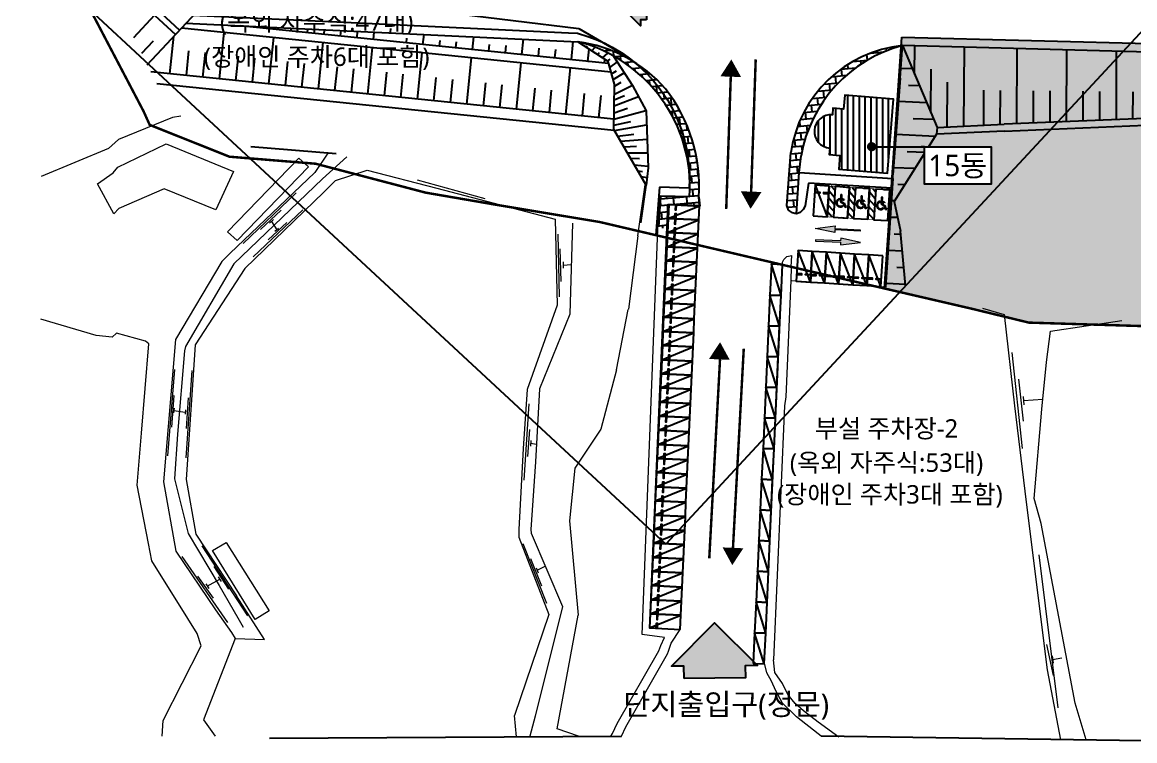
# Model space of a CAD drawing. Header units: millimetres. Extents: x 0 to 841000, y 0 to 594000.
# Drawn here: x 289531 to 470579, y 104951 to 221858 of the extents above; entities that cross this region are included whole.
import ezdxf
from ezdxf.enums import TextEntityAlignment as Align

# ---------------------------------------------------------------- set-up
doc = ezdxf.new("R2010")
doc.units = ezdxf.units.MM
doc.header["$LTSCALE"] = 1000
doc.linetypes.add('XR-SITE PLAN$0$PHANTOM-GAUN', pattern=[30, 20, -2, 2, -2, 2, -2])
doc.linetypes.add('XREF-ROOF PLAN$0$H1', pattern=[1, 0.5, -0.5])
doc.layers.get('Defpoints').update_dxf_attribs({"color": 137})
for name, color, linetype in [('3', 3, 'Continuous'), ('SYM', 6, 'Continuous'), ('SYM-LEAD', 6, 'Continuous'), ('TEXT', 3, 'Continuous'), ('XR-PLAN$0$주차장', 252, 'Continuous'), ('XR-SITE PLAN$0$COL', 8, 'Continuous'), ('XR-SITE PLAN$0$ETC-8', 8, 'Continuous'), ('XR-SITE PLAN$0$HAT', 8, 'Continuous'), ('XR-SITE PLAN$0$SOL-252', 8, 'Continuous'), ('XR-SITE PLAN$0$건물', 3, 'Continuous'), ('XR-SITE PLAN$0$대지경계선', 2, 'XR-SITE PLAN$0$PHANTOM-GAUN'), ('XR-SITE PLAN$0$입면선', 8, 'Continuous'), ('XR-SITE PLAN$0$획지경계선', 8, 'Continuous'), ('일반형 주차', 5, 'Continuous')]:
    doc.layers.add(name, color=color, linetype=linetype)
doc.layers.add('XR-PL-B3F$0$ETC-차량동선', color=251, linetype='Continuous', lineweight=13)
doc.layers.add('XR-SITE PLAN$0$실측선', color=8, linetype='Continuous', lineweight=9)
doc.styles.add('$0$스타일1', font='malgun.ttf')
doc.styles.add('스타일1', font='malgun.ttf')
doc.dimstyles.new('DIM-QD 1', dxfattribs={"dimtxt": 3, "dimasz": 1.5, "dimexe": 1, "dimexo": 0, "dimgap": 1, "dimtad": 1, "dimdec": 3, "dimdsep": 46, "dimlunit": 6, "dimtxsty": '$0$스타일1', "dimblk1": 'ARCHTICK', "dimblk2": 'ARCHTICK', "dimsah": 1, "dimcen": 0, "dimclrd": 256, "dimclre": 256, "dimclrt": 3, "dimazin": 2, "dimtfac": 1, "dimtdec": 3, "dimtix": 1, "dimtmove": 2, "dimatfit": 3, "dimldrblk": 'ARCHTICK', "dimfxl": 1, "dimtolj": 1, "dimtzin": 0, "dimarcsym": 0})
pattern_1 = [(5.2428187279122, (604431.6518044361, -595060.2596009418), (-98.63179342101819, 1074.880591981779), []), (95.242818727912, (604431.6518044361, -595060.2596009418), (-1173.512385402798, 976.2487985607614), [1079.396367277815, -1079.396367277815])]

# ---------------------------------------------------------------- blocks, each defined once
blk = doc.blocks.new('_ARCHTICK')
at = {"color": 0, "linetype": 'ByBlock', "const_width": 0.15}
blk.add_lwpolyline([(-0.5, -0.5), (0.5, 0.5)], dxfattribs=at)
blk = doc.blocks.new('0010')
at = {"layer": 'SYM'}
blk.add_hatch(color=1, dxfattribs=at).paths.add_polyline_path([(-135807.0999640043, 344537.9454714273), (-136507.0999640044, 343837.9454714273), (-136307.0999640044, 343837.9454714273), (-136307.0999640044, 343637.9454714272), (-135307.0999640043, 343637.9454714272), (-135307.0999640043, 343837.9454714273), (-135107.0999640043, 343837.9454714273)])
at = {"layer": 'SYM', "color": 1}
blk.add_lwpolyline([(-136307.0999640044, 343637.9454714272), (-136307.0999640044, 343837.9454714273), (-136507.0999640044, 343837.9454714273), (-135807.0999640043, 344537.9454714273), (-135107.0999640043, 343837.9454714273), (-135307.0999640043, 343837.9454714273), (-135307.0999640043, 343637.9454714272)], close=True, dxfattribs=at)
blk = doc.blocks.new('XR-SITE PLAN$0$A$C2DB47DB5')
at = {"layer": 'XR-SITE PLAN$0$COL'}
h = blk.add_hatch(color=253, dxfattribs=at)
edge = h.paths.add_edge_path()
edge.add_line((3215.649117495843, 3295.018051699642), (2490.43671854709, 3967.602497099908))
edge.add_ellipse((2495.633608263686, 4064.663469365576), major_axis=(27.44834994076269, 93.2439171502871), ratio=0.9999999999999509, start_angle=-93.55548986321008, end_angle=193.3380907789263, ccw=False)
edge.add_line((2586.99583557679, 4031.48541305794), (2887.994776537159, 3752.329670456842))
edge.add_line((2887.994776536716, 3752.329670457661), (3197.787212303545, 3921.213473204495))
edge.add_line((3197.787212303136, 3921.213473204273), (3192.402433165723, 3931.091056595048))
edge.add_line((3192.402433166132, 3931.09105659527), (3291.178267074362, 3984.938847967537))
edge.add_line((3291.178267074362, 3984.938847967537), (3355.795616721677, 3866.407847277348))
edge.add_line((3355.795616721677, 3866.407847277348), (3257.019782813038, 3812.560055904858))
edge.add_line((3257.019782813038, 3812.560055904858), (3251.635003675625, 3822.437639295634))
edge.add_line((3251.635003676034, 3822.437639295856), (2975.005888533518, 3671.632869643527))
edge.add_line((2975.005888533109, 3671.632869643305), (3241.10496981101, 3424.844338087477))
edge.add_line((3241.10496981101, 3424.844338087477), (3762.317223948979, 3621.342878464398))
edge.add_line((3762.31722394898, 3621.342878464398), (4273.205930363233, 3431.515926689559))
edge.add_line((4273.205930363233, 3431.515926689559), (4324.16433706554, 3568.66228150186))
edge.add_line((4324.16433706554, 3568.662281501859), (4429.620078507038, 3529.478910067928))
edge.add_line((4429.620078507038, 3529.478910067928), (4339.478300370391, 3286.876813813908))
edge.add_line((4339.478300370834, 3286.87681381309), (3762.603843122503, 3501.221578927844))
edge.add_line((3762.603843122503, 3501.221578927844), (3215.649117495843, 3295.018051699641))
h = blk.add_hatch(color=253, dxfattribs=at)
edge = h.paths.add_edge_path()
edge.add_ellipse((3327.961115477452, 3156.162638573902), major_axis=(160.7078383043531, 545.9354894772391), ratio=0.9999999999999885, start_angle=71.97532660028524, end_angle=297.5157283806442)
edge.add_line((3886.388340517823, 3265.851299324183), (3992.535864453961, 3243.951502328683))
edge.add_ellipse((3327.961115477452, 3156.162638573902), major_axis=(189.2998694926474, 643.0645698421216), ratio=0.999999999999981, start_angle=75.5630519656919, end_angle=293.9280030152362, ccw=False)
edge.add_line((2752.398051332887, 3499.810191698868), (2858.545575269025, 3477.910394703368))
at = {"layer": 'XR-SITE PLAN$0$HAT', "ltscale": 3}
h = blk.add_hatch(dxfattribs=at)
h.set_pattern_fill('_USER', color=256, scale=800, angle=92.15620461600906, style=0, pattern_type=0)
h.set_pattern_definition([(182.1562046213035, (-512770.2089646391, -7410811.696704388), (-30.09919023946054, 799.4335736926042), [])])
h.paths.add_polyline_path([(750.6634889184497, 4203.879639796913), (70.66153953038156, 3470.669336520601), (3736.713055923348, 70.6595895679202), (4416.715005310718, 803.8698928446975)])
at = {"color": 0}
blk.add_line((2941.689596657641, 807.9889748361638), (3736.713055630447, 70.65958973348461), dxfattribs=at)
at = {"layer": 'XR-SITE PLAN$0$COL', "color": 253}
for p, q in [((2490.43671854709, 3967.602497099908), (3215.649117495843, 3295.018051699642)), ((2586.99583557679, 4031.48541305794), (2887.994776536716, 3752.329670457661)), ((2887.994776536716, 3752.329670457661), (3197.787212303136, 3921.213473204273)), ((2975.005888533109, 3671.632869643305), (3251.635003676034, 3822.437639295856)), ((2975.005888533109, 3671.632869643305), (3241.10496981101, 3424.844338087477)), ((3192.402433166132, 3931.09105659527), (3291.178267074362, 3984.938847967537)), ((3192.402433166132, 3931.09105659527), (3197.787212303136, 3921.213473204273)), ((3241.10496981101, 3424.844338087477), (3762.31722394898, 3621.342878464398)), ((3251.635003676034, 3822.437639295856), (3257.019782813038, 3812.560055904858)), ((3257.019782813038, 3812.560055904858), (3355.795616721677, 3866.407847277348)), ((3291.178267074362, 3984.938847967537), (3355.795616721677, 3866.407847277348)), ((3762.31722394898, 3621.342878464398), (4273.205930363233, 3431.515926689559)), ((2752.398051332887, 3499.810191698868), (2858.545575269026, 3477.910394703368)), ((3215.649117495843, 3295.018051699642), (3762.603843122503, 3501.221578927844)), ((3762.603843122503, 3501.221578927844), (4339.478300370834, 3286.87681381309)), ((3886.388340517823, 3265.851299324183), (3992.535864453552, 3243.951502328461)), ((4273.205930363233, 3431.515926689559), (4324.16433706554, 3568.662281501859)), ((4429.620078507038, 3529.478910067928), (4324.16433706554, 3568.662281501859)), ((4339.478300370834, 3286.87681381309), (4429.620078507038, 3529.478910067928))]:
    blk.add_line(p, q, dxfattribs=at)
at = {"layer": 'XR-SITE PLAN$0$COL', "color": 253, "const_width": 100}
blk.add_lwpolyline([(5980.719488994684, 2490.253590182983), (3736.713055782719, 70.65958959201816), (70.66153985168785, 3470.669337091385), (2314.667973063653, 5890.263337681885)], close=True, dxfattribs=at)
at = {"layer": 'XR-SITE PLAN$0$COL', "color": 253}
for centre, major_axis, ratio, start_param, end_param in [((2495.633608263686, 4064.663469365576), (-93.2439171502869, 27.44834994076264), 0.999999999999966, 3.079537648955432, 8.086775233996603), ((3327.961115477452, 3156.162638573902), (-643.0645698421172, 189.2998694926462), 0.9999999999999849, 6.031213030041568, 9.84240039681242), ((3327.961115477452, 3156.162638573902), (-545.9354894772279, 160.7078383043497), 0.9999999999999998, 5.968595409757918, 9.905018017096108)]:
    blk.add_ellipse(centre, major_axis=major_axis, ratio=ratio, start_param=start_param, end_param=end_param, dxfattribs=at)
at = {"layer": 'XR-SITE PLAN$0$HAT', "ltscale": 3}
for p, q in [((1634.666023764061, 5157.05303456217), (2314.667973294389, 5890.263337706429)), ((2314.667973294389, 5890.263337706429), (5980.719489029609, 2490.253590044285)), ((750.6634889184497, 4203.879639796913), (4416.715005310718, 803.8698928446975)), ((5300.717539498582, 1757.043286900494), (5980.719489029609, 2490.253590044285))]:
    blk.add_line(p, q, dxfattribs=at)
blk.add_lwpolyline([(750.6634889184497, 4203.879639796913), (4416.715005310718, 803.8698928446975), (5980.719488882925, 2490.253590286709), (2314.667972637806, 5890.263337447308)], close=True, dxfattribs=at)
blk = doc.blocks.new('주차구획(개정전)')
at = {"layer": 'XR-PLAN$0$주차장'}
blk.add_line((391616.2604035098, 123301.1369214904), (396715.3483586522, 125372.1999397788), dxfattribs=at)
at = {"layer": 'XR-PLAN$0$주차장', "color": 5}
blk.add_lwpolyline([(396611.1241733638, 123074.562605646), (396715.3483586522, 125372.1999397788), (391720.4845887983, 125598.7742556232), (391616.2604035098, 123301.1369214904)], close=True, dxfattribs=at)
at = {"layer": 'XR-PLAN$0$주차장'}
for points in [[(392964.6690449449, 125442.233401265), (392814.8231318492, 125449.0306307404), (392780.8369844726, 124699.8010652623), (392930.6828975682, 124693.0038357869)], [(392869.5078322902, 123344.3906179264), (392719.6619191946, 123351.1878474017), (392753.6480665712, 124100.4174128798), (392903.4939796668, 124093.6201834044)]]:
    blk.add_lwpolyline(points, close=True, dxfattribs=at)
blk = doc.blocks.new('평행주차')
at = {"layer": 'XR-PLAN$0$주차장'}
blk.add_line((410293.9013164622, 117458.7821001416), (408722.3246751591, 122535.2126236995), dxfattribs=at)
at = {"layer": '일반형 주차'}
blk.add_lwpolyline([(408495.7503593147, 117540.3488538454), (410293.9013164621, 117458.7821001414), (410520.4756323065, 122453.6458699954), (408722.3246751591, 122535.2126236994)], close=True, dxfattribs=at)
blk = doc.blocks.new('A$Ca532a4fe')
at = {"layer": 'TEXT', "color": 7}
blk.add_lwpolyline([(337224.5621678757, -348688.9489338503), (348082.442622242, -348688.9489338503), (348082.442622242, -354788.2445416858), (337224.5621678757, -354788.2445416858)], close=True, dxfattribs=at)

msp = doc.modelspace()

# ---------------------------------------------------------------- hatches: boundary and pattern name
h = msp.add_hatch()
h.set_pattern_fill('AR-SAND', color=3, scale=1349.245459097271, angle=5.242818727912217, style=0)
h.set_pattern_definition([(42.74281872791221, (568404.8637029717, -606021.9297566196), (-322.195527499737, 2581.115406996831), [0, -2050.853097827851, 0, -2293.71728046536, 0, -2192.523871033065]), (12.7428187279122, (568404.8637029717, -606021.9297566196), (2029.931631155073, 4010.032854560612), [0, -1106.381276459758, 0, -1848.466278963257, 0, -708.3538660260655]), (332.7428187279121, (566752.2347927989, -606173.5761390047), (4183.465606594089, 391.5452545098599), [0, -674.6227295486323, 0, -2428.641826375075, 0, -3170.726828878574]), (322.7428187279121, (566752.2347927989, -606173.5761390047), (3930.825536604467, 1549.870111330087), [0, -337.3113647743177, 0, -1592.109641734779, 0, -1821.481369781315])])
h.paths.add_polyline_path([(381590.7984951921, 215500.1159347774), (384275.2647620608, 215225.3540308058), (384335.2404104155, 215811.1559375676), (381794.481794458, 217489.5577892562)])
at = {"layer": 'XR-PL-B3F$0$ETC-차량동선'}
for points in [[(425866.8683438908, 187877.6867334425), (421780.3569630582, 188060.5225768812), (421760.767408404, 187622.6820717925), (418574.4239810652, 188313.639437286), (421809.7412950395, 188717.2833345168), (421790.1517403853, 188279.4428294281), (425876.6631212179, 188096.6069859888)], [(418622.3091391048, 186243.1557517458), (422708.8205199374, 186060.3199083065), (422689.2309652831, 185622.4794032179), (425924.5482792574, 186026.1233004494), (422738.2048519188, 186717.0806659419), (422718.6152972646, 186279.2401608532), (418632.103916432, 186462.0760042924)]]:
    msp.add_hatch(color=256, dxfattribs=at).paths.add_polyline_path(points)
at = {"layer": 'XR-SITE PLAN$0$ETC-8'}
h = msp.add_hatch(dxfattribs=at)
h.set_pattern_fill('ANSI31', color=256, scale=300, angle=45)
h.set_pattern_definition([(90, (0, 0), (-952.5000000000003, 5.684341886080801e-14), [])])
h.paths.add_polyline_path([(431292.176479567, 209358.7747113265), (423374.0862189084, 209984.8855854312), (423196.0867907517, 207733.8217614496), (421522.108721778, 207866.1890163671), (421447.8434817849, 207810.8470006197), (421368.5864402485, 206808.5254715823), (420939.5617020354, 201382.8784468763), (420855.4943007343, 200319.7228636912), (422598.9272499327, 200181.8635703728), (422420.927821776, 197930.7997463917), (430339.0180824343, 197304.6888722864)])
h.paths.add_polyline_path([(421368.5864402485, 206808.5254715818, 1), (420939.5617020355, 201382.8784468767)])
at = {"layer": 'XR-SITE PLAN$0$SOL-252'}
h = msp.add_hatch(dxfattribs=at)
h.set_pattern_fill('GRASS', color=256, scale=50, style=0)
h.set_pattern_definition([(90, (-2218919.0439051, -1448416.602125842), (-898.0256120000001, 898.0256120000001), [238.125, -1557.926224]), (45, (-2218919.0439051, -1448416.602125842), (-898.0256121069153, 898.0256121069154), [238.1250000000002, -1031.875000000001]), (135, (-2218919.0439051, -1448416.602125842), (-898.0256121069154, -898.0256121069153), [238.125, -1031.875])])
h.paths.add_polyline_path([(660819.911510359, 208323.3899668869), (660819.9114940874, 208323.3900423655), (645789.9114950411, 190993.3900422464), (620949.9114950411, 213603.3900423655), (613020.0690868611, 205106.8707587133), (591395.3325451128, 209696.4235910783), (560536.1813190691, 216050.7325966964), (432685.780085396, 219453.3123508105), (429831.5931671578, 178542.1707630108), (444072.4558342211, 175240.6083621392), (453341.8460167162, 172986.4099207529), (462342.9665992969, 172710.336960257), (481010.5718782656, 172139.654788197), (515425.4411609881, 171007.7156324992), (531145.6745975725, 171418.0590547929), (549386.8556621782, 171913.5379354368), (561795.6058691256, 172246.83705932), (612267.3694113009, 167749.5606601844), (618964.9368999712, 167082.6013382087), (620362.410465073, 166712.3951358208), (627039.6716688388, 165652.3103185305), (635805.4818580858, 164401.4399337182), (642005.4036911243, 167144.7944979081), (652133.8856247179, 176912.4341174969), (663567.3369854204, 185312.2584013352), (663739.3564222568, 187653.2689335952), (663770.682798218, 191654.7491173132), (663907.219518494, 200472.9089435945), (664739.4300611728, 208102.2307102106), (665006.4944682159, 210676.5164140485), (661753.1031759494, 220541.2743921883), (659612.8818796389, 226170.4894182096), (658328.1741121523, 229540.8066808733), (654909.6062674435, 238538.2094383354)])
h = msp.add_hatch(dxfattribs=at)
h.set_pattern_fill('AR-B816', color=256, scale=134.924545909727, angle=5.242818727912217, style=0)
h.set_pattern_definition(pattern_1)
h.paths.add_polyline_path([(394234.7084138991, 211025.7774426209, 0.1788726129890389), (379964.7758856435, 218698.2447405124, -0.3593963927875831), (398145.252052229, 193497.0159425304), (393444.2401066982, 193607.6056227454), (393109.1179473121, 188498.7807797699), (394480.9560091366, 188175.1665540847), (394742.9859621619, 192230.2569454752), (399808.1410827451, 191948.2472442186), (399659.938906502, 193398.2859632468, 0.1838610188984995)])
h = msp.add_hatch(dxfattribs=at)
h.set_pattern_fill('AR-B816', color=256, scale=134.924545909727, angle=5.242818727912217, style=0)
h.set_pattern_definition(pattern_1)
h.paths.add_polyline_path([(432768.3471095748, 218073.2268759257, 0.3436689016241486), (414611.4014210888, 200666.8581301126), (413980.1695914716, 192032.1907204625), (414255.6823622882, 191284.4325715794), (414857.1889142133, 190846.0997939554), (415516.2621988319, 190713.0424710719), (415958.2681105697, 197416.2610865573), (416278.9751725402, 200124.2855785184, -0.2923471611254356)])

# ---------------------------------------------------------------- linework, layer by layer
at = {"layer": '3', "color": 251, "linetype": 'Continuous'}
for points in [[(404931.9008789483, 215801.9178578656, 0, 3375, 0), (404835.5968790882, 212997.8382824582, 2250, 2250, 0)], [(408056.9390646657, 191491.9497300971, 0, 3375, 0), (408153.2430645258, 194296.0293055045, 2250, 2250, 0)], [(403096.2995880536, 169806.3885060778, 0, 3375, 0), (402980.8880345778, 167003.0303593312, 2250, 2250, 0)], [(405079.277370595, 133534.6196206956, 0, 3375, 0), (405194.6889240708, 136337.9777674421, 2250, 2250, 0)]]:
    msp.add_lwpolyline(points, format="xyseb", dxfattribs=at)
at = {"layer": '3', "color": 252, "linetype": 'XREF-ROOF PLAN$0$H1', "ltscale": 5, "const_width": 400}
for points in [[(408153.2430645258, 194296.0293055045), (408891.8465999971, 215801.9178578656)], [(404835.5968790882, 212997.8382824582), (404096.9933436168, 191491.9497300971)], [(405194.6889240708, 136337.9777674421), (406948.3128710191, 168737.0662509899)], [(403087.6987851167, 167016.7367439761), (401334.0748381684, 134617.6482604283)]]:
    msp.add_lwpolyline(points, dxfattribs=at)
at = {"layer": 'Defpoints'}
msp.add_line((590883.2611699759, 348897.4851361687), (394290.2015431416, 136921.538656523), dxfattribs=at)
msp.add_lwpolyline([(159471.7861164075, 354699.4116280653), (216217.7084446135, 302071.485313228), (216217.7084446135, 302071.485313228), (394290.2015431414, 136921.5386565232)], dxfattribs=at)
at = {"layer": 'XR-PL-B3F$0$ETC-차량동선'}
for points in [[(425876.663121213, 188096.6069859891), (425866.8683438858, 187877.6867334423), (421780.3569630532, 188060.5225768814), (421760.7674083988, 187622.682071793), (418574.4239810603, 188313.6394372862), (421809.7412950346, 188717.283334517), (421790.1517403804, 188279.4428294282)], [(418632.1039164269, 186462.0760042926), (418622.3091390998, 186243.155751746), (422708.8205199323, 186060.3199083068), (422689.2309652782, 185622.479403218), (425924.5482792523, 186026.1233004494), (422738.2048519138, 186717.0806659421), (422718.6152972598, 186279.2401608533)]]:
    msp.add_lwpolyline(points, close=True, dxfattribs=at)
at = {"layer": 'XR-SITE PLAN$0$건물', "color": 5}
msp.add_line((421447.8434817847, 207810.8470006197), (421522.108721778, 207866.1890163671), dxfattribs=at)
at = {"layer": 'XR-SITE PLAN$0$건물', "color": 7}
msp.add_lwpolyline([(420939.5617020354, 201382.8784468763), (420855.4943007343, 200319.7228636912), (422598.9272499327, 200181.8635703728), (422420.927821776, 197930.7997463917), (430339.0180824343, 197304.6888722864), (431292.176479567, 209358.7747113265), (423374.0862189084, 209984.8855854312), (423196.0867907517, 207733.8217614496), (421452.6538415514, 207871.6810547675), (421368.5864402485, 206808.5254715823, 0.9999999999999999)], format="xyb", close=True, dxfattribs=at)
at = {"layer": 'XR-SITE PLAN$0$대지경계선', "const_width": 400}
msp.add_lwpolyline([(481010.5718791317, 172139.6547880701), (462342.9665996861, 172710.3369603685), (453341.84601794, 172986.4099207453), (444072.455834372, 175240.6083617739), (414579.345205648, 182078.2099466853), (383497.9335812164, 189356.97470861), (365722.2475393843, 192318.6502047114), (355174.5498453212, 194135.3844633631), (337276.661343677, 198839.5302053026), (323253.3660622668, 199980.5119910769), (310274.7268632484, 205157.7288632922), (309253.7404506039, 207409.0619669489), (303279.9445924591, 218798.3706179193), (297306.1487346721, 230187.6792693667)], dxfattribs=at)
at = {"layer": 'XR-SITE PLAN$0$실측선'}
for p, q in [((315334.2079989575, 206567.2909565808), (313964.3767191973, 206358.3317021078)), ((313964.3767191973, 206358.3317021078), (305177.5861879272, 202794.751644633)), ((305177.5861879272, 202794.751644633), (303577.3394989297, 201303.7508304242)), ((303577.3394989297, 201303.7508304242), (292611.0486098714, 196769.3590965217)), ((305100.6777624656, 198264.2039752875), (312974.2508779485, 202069.8111898166)), ((312974.2508779485, 202069.8111898166), (323907.8260636926, 197563.2649528182)), ((322952.9922432808, 187744.5066735836), (334521.8114034589, 199756.4712354128)), ((334521.8114034589, 199756.4712354128), (336140.212479474, 198326.1538292945)), ((339285.5315053557, 200576.4071919297), (337139.2139230111, 197426.8102981586)), ((338416.0539302175, 196394.5676872836), (342370.6887928862, 199971.5083281042)), ((304321.4331454654, 197332.3479898761), (305100.6777624656, 198264.2039752875)), ((323907.8260636926, 197563.2649528182), (321025.9968460798, 191361.5492285995)), ((337139.2139230111, 197426.8102981586), (323309.5624628607, 184231.586622447)), ((336140.212479474, 198326.1538292945), (324503.0785694253, 186359.5186521664)), ((340490.038827315, 196110.5947678218), (345687.0843796023, 197779.8420766884)), ((345687.0843796023, 197779.8420766884), (356993.6536199135, 194837.5142811362)), ((301755.0967866145, 195576.5072572588), (304321.4331454654, 197332.3479898761)), ((304435.8046300747, 190666.244409336), (301755.0967866145, 195576.5072572588)), ((323982.71526354, 182538.3645598444), (338416.0539302175, 196394.5676872836)), ((338622.3643905335, 194223.7275504309), (340490.038827315, 196110.5947678218)), ((353776.9629782793, 196193.4165267621), (364830.9236224965, 193205.4897065804)), ((312643.871748088, 194754.6852441847), (305271.2693152819, 191542.1013886838)), ((321025.9968460798, 191361.5492285995), (312643.871748088, 194754.6852441847)), ((325497.372153759, 185877.6319472196), (334126.2284675111, 194108.5245479869)), ((338622.3643905335, 194223.7275504309), (325734.2023919878, 181793.3155140181)), ((356993.6536199135, 194837.5142811362), (376281.3210987337, 189814.6647964206)), ((389727.3233981972, 187130.9485709125), (390927.4667397644, 195379.0792914846)), ((389727.3233410624, 187130.9485877033), (390927.4666853677, 195379.0793271086)), ((393104.6852334067, 192341.7907295797), (393306.608368354, 193648.7268944334)), ((393306.6083193906, 193648.7269261062), (397999.4506675638, 193538.4941148798)), ((394603.1443183608, 192273.8184633592), (399659.502721414, 191992.4764206775)), ((399511.5074504633, 193439.9888241507), (399659.502721414, 191992.4764206775)), ((305271.2693152819, 191542.1013886838), (304435.8046300747, 190666.244409336)), ((327132.9079706594, 183678.9683678893), (335197.7865669616, 191346.101228555)), ((328317.2607410048, 188132.6709076243), (331644.7282559257, 191289.7248592542)), ((329558.0108467974, 186441.3916873208), (332603.4902301562, 189260.1903878262)), ((329783.6016429104, 189147.4386374515), (330403.9766958077, 189767.5737586266)), ((330093.7891693581, 189457.5061980391), (330939.7557455321, 188104.4827229737)), ((330629.5674919207, 187850.7910375737), (331249.9439991452, 188358.1744083737)), ((376281.3210987337, 189814.6647964206), (376574.2818854713, 175831.0022086179)), ((379086.5913192128, 189161.0461741875), (378630.4474781863, 174351.2842879191)), ((324503.0785694253, 186359.5186521664), (322952.9922432808, 187744.5066735836)), ((376692.9867198561, 187376.7988661549), (376918.5789702964, 177172.7461868071)), ((389727.3233981972, 187130.9485709125), (388172.078686867, 175153.3889537642)), ((377031.3736411911, 185009.0071671486), (377200.5671018568, 179653.2896361884)), ((322028.576426942, 182917.3300067515), (314458.3214023542, 170261.961254128)), ((323309.5624628607, 184231.586622447), (322028.576426942, 182917.3300067515)), ((377538.9540231918, 182866.719957119), (377538.9540231918, 181851.9522272914)), ((413249.6191315874, 182795.3287148078), (413494.4189358745, 183282.2462805)), ((413494.4189358745, 183282.2462805), (413983.0213280154, 183768.6657757524)), ((413983.0213280154, 183768.6657757524), (414775.6295769028, 183888.8989426664)), ((323982.71526354, 182538.3645598444), (316075.5766921826, 169082.6790149871)), ((325734.2023919878, 181793.3155140181), (317686.1655985099, 169363.9630789345)), ((377538.9540231918, 182359.3360922055), (378878.8999830261, 182417.8679086829)), ((413184.5463458691, 180235.2676427651), (413249.6191344466, 182795.3287037767)), ((413184.5463426095, 180235.2676437202), (413249.6191315874, 182795.3287148078)), ((412307.7829865572, 160949.1085641527), (413184.5463458691, 180235.2676427651)), ((376574.2818854713, 175831.0022086179), (371686.2634536569, 162110.1115782654)), ((378630.4474781863, 174351.2842879191), (373715.4128062874, 162185.2750319073)), ((445819.9706615452, 175337.266371514), (449325.4605536015, 174324.5823616727)), ((449325.4605536015, 174324.5823616727), (451005.4030538202, 159449.9097910633)), ((301582.0967814961, 170873.3868177666), (292562.7366598361, 173531.6709908221)), ((456852.4106386901, 171603.3725009666), (468451.4696433786, 173332.8981303882)), ((304146.9248796385, 170642.9062964919), (301582.0967814961, 170873.3868177666)), ((304874.8685386647, 171270.7163675514), (304146.9248796385, 170642.9062964919)), ((309594.5273143761, 169970.0924262882), (304874.8685386647, 171270.7163675514)), ((314458.3214023542, 170261.961254128), (312510.2232833077, 147083.8057780557)), ((456231.175612567, 166524.2508370115), (456852.4106386901, 171603.3725009666)), ((308921.8538651505, 155014.1946293649), (310108.0944059846, 169531.6673598269)), ((310108.0944059846, 169531.6673598269), (309594.5273143761, 169970.0924262882)), ((315909.0371509158, 168415.0720175321), (314790.4072226082, 154853.7408133235)), ((316075.5766921826, 169082.6790149871), (315909.0371509158, 168415.0720175321)), ((317686.1655985099, 169363.9630789345), (316208.975493826, 147466.0022916233)), ((450582.656959247, 168112.1520996455), (452268.9487782884, 152487.5492622864)), ((314303.343849875, 165365.1886021418), (313158.5167708249, 151332.8515653454)), ((317110.8953836487, 165201.7052346303), (316156.8730601632, 151005.883842095)), ((386230.7086462622, 165309.825340918), (383674.4877342414, 155671.738587627)), ((455464.32552626, 158913.9518399311), (456231.175612567, 166524.2508370115)), ((451685.2329387461, 163768.3828871113), (452398.6645404417, 156960.9837289222)), ((371686.2634536569, 162110.1115782654), (371042.7249265164, 152498.6183950475)), ((373715.4128062874, 162185.2750319073), (373049.353049094, 150336.0770303936)), ((314194.3115221784, 161114.617093927), (313812.703465378, 155992.1319864534)), ((316511.2241257821, 160760.4019780534), (316184.1300513428, 155746.9064410722)), ((371951.3231871761, 159785.8234605867), (371161.7546736132, 147326.7328090614)), ((410299.8528097755, 117589.9836364521), (412307.7829865572, 160949.1085641527)), ((451005.4030538202, 159449.9097910633), (452884.3638429941, 143745.4006209334)), ((452398.6645404417, 160980.5907944304), (452528.3788482696, 159619.110567502)), ((452463.5216943547, 160299.8506809662), (455626.3360204287, 160521.7606193855)), ((314248.8284131885, 159071.0725294624), (314167.0545309988, 158280.9020962992)), ((314207.9414720945, 158675.9873128805), (316061.4699552171, 158417.138071188)), ((316075.0991779715, 158771.3521988348), (316047.8407324646, 158062.9239435412)), ((454184.0384649485, 144371.394304985), (455464.32552626, 158913.9518399311)), ((308229.7042092569, 146544.124234725), (308921.8538651505, 155014.1946293649)), ((314790.4072226082, 154853.7408133235), (314301.3860835154, 147594.141828975)), ((372064.1178580709, 155614.001779129), (371782.1297265086, 151216.6756086948)), ((383674.4877342414, 155671.738587627), (379479.4366397168, 149311.7113921514)), ((371042.7249265164, 152498.6183950475), (370331.8108547535, 139335.9881310689)), ((372289.7086541859, 153809.969820224), (372233.3113187385, 152907.9548289983)), ((372261.5099864621, 153358.9623246111), (373210.0662537442, 153195.1637156356)), ((373049.353049094, 150336.0770303936), (372294.694517905, 139317.9932416517)), ((379479.4366397168, 149311.7113921514), (378611.8806723673, 140709.582347465)), ((312510.2232833077, 147083.8057780557), (314539.6387431771, 135783.5967872471)), ((314301.3860835154, 147594.141828975), (316524.1818423811, 138691.1179825983)), ((316208.975493826, 147466.0022916233), (317796.1164408792, 138560.0488235953)), ((310063.6555761063, 137020.4476600711), (308229.7042092569, 146544.124234725)), ((452884.3638429941, 143745.4006209334), (456301.7161141504, 116513.9214177344)), ((455325.1264381559, 140293.7748135135), (454184.0384649485, 144371.394304985)), ((378611.8806723673, 140709.582347465), (379978.674382152, 125396.3115621957)), ((460862.5867290199, 111078.9836038354), (455325.1264381559, 140293.7748135135)), ((316524.1818423811, 138691.1179825983), (321557.3604713138, 130224.5897285913)), ((317796.1164408792, 138560.0488235953), (324380.2146979515, 128525.960870594)), ((370331.8108547535, 139335.9881310689), (370339.7189125549, 138066.3108206897)), ((370339.7189125549, 138066.3108206897), (375209.9044837076, 125514.6523880411)), ((372294.694517905, 139317.9932416517), (372353.291446222, 138724.5764900206)), ((372353.291446222, 138724.5764900206), (377462.7454317529, 126768.9261643824)), ((310633.7095861658, 134249.6993651318), (310063.6555761063, 137020.4476600711)), ((318779.3891524281, 136682.6345412044), (326171.7841698547, 125281.6275818401)), ((320492.1422027778, 135895.9418654728), (322710.8926289938, 137229.8348655414)), ((327422.2902896181, 124653.890792392), (320492.1422027778, 135895.9418654728)), ((322710.8926289938, 137229.8348655414), (329708.7295282373, 126079.3828056285)), ((370997.0332675764, 137020.9421683562), (374829.2481360716, 127347.0139376788)), ((316485.2292269488, 124839.9273111674), (310633.7095861658, 134249.6993651318)), ((314539.6387431771, 135783.5967872471), (320962.5317249242, 126250.8467627878)), ((315493.8789630607, 134946.6785700999), (322909.7439049148, 124179.0618195811)), ((372233.2313307693, 134584.8066720546), (374052.208647106, 130153.8649747281)), ((454946.8223624062, 135228.3212656898), (458074.8333321718, 110298.6353271611)), ((320703.7586167101, 133281.0991790637), (323097.4873027541, 129621.5170154891)), ((373151.549933551, 133084.2888469205), (373469.4293939621, 132289.8967083579)), ((373310.4896637556, 132687.092777639), (374651.8412188701, 133346.1823571653)), ((318075.3510469459, 131709.3558869374), (320609.8876449541, 128167.067364659)), ((319389.5548318272, 130466.0359763138), (319905.84953947, 129738.8116450122)), ((319647.7021856494, 130102.4238106629), (321677.6768567376, 131263.6373817974)), ((321431.2637379674, 131638.9793068685), (321924.089975508, 130888.2954567264)), ((321557.3604713138, 130224.5897285913), (324623.58830796, 124944.0527629971)), ((328930.1572507154, 121428.363194973), (324380.2146979515, 128525.960870594)), ((377462.7454317529, 126768.9261643824), (373009.6785845803, 108934.3049946052)), ((320962.5317249242, 126250.8467627878), (323567.3247443289, 122588.5349762009)), ((324623.58830796, 124944.0527629971), (325492.8917619419, 123443.6657164071)), ((329708.7295282373, 126079.3828056285), (327422.2902896181, 124653.890792392)), ((375209.9044837076, 125514.6523880411), (369621.3976860652, 109057.0731526145)), ((376559.7472530316, 106895.541622421), (379978.674382152, 125396.3115621957)), ((318011.8380184844, 122393.3250231559), (316485.2292269488, 124839.9273111674)), ((318624.4873031378, 120387.4022447423), (318011.8380184844, 122393.3250231559)), ((324184.6156492773, 121589.0659198042), (319053.9521641089, 108347.7624243044)), ((323567.3247443289, 122588.5349762009), (324184.6156492773, 121589.0659198042)), ((324184.6156492773, 121589.0659198042), (328930.1572507154, 121428.363194973)), ((312460.1259630221, 108242.9503260812), (318624.4873031378, 120387.4022447423)), ((456218.651429968, 120606.7799243883), (457284.238063952, 115555.7890816296)), ((411984.0293891093, 116077.4557521051), (411767.6068645137, 118125.6634161628)), ((457112.3686421422, 118751.3137190065), (457318.6110757198, 117583.0575487309)), ((457215.4898589291, 118167.1856338692), (458709.7112151069, 118462.5311533141)), ((410684.9886779561, 116004.503948903), (410299.8528097738, 117589.9836364521)), ((411457.7490070798, 114623.0116469294), (410684.9886779561, 116004.503948903)), ((413228.269410586, 114243.238687495), (411984.0293891093, 116077.4557521051)), ((456301.7161141504, 116513.9214177344), (458515.6141628399, 105119.8881106882)), ((412150.4475782569, 113050.4377410828), (411457.7490070798, 114623.0116469294)), ((414137.8039352689, 112484.1730410752), (413228.269410586, 114243.238687495)), ((413280.6537660399, 111083.1942448796), (412150.4475782569, 113050.4377410828)), ((415308.2630777843, 110987.5256558501), (414137.8039352689, 112484.1730410752)), ((415532.2655865085, 108827.6273072965), (413280.6537660399, 111083.1942448796)), ((416664.0303585307, 109821.8176818414), (415308.2630777843, 110987.5256558501)), ((462670.9218018204, 105119.8881106882), (460862.5867290199, 111078.9836038354)), ((369961.3600160321, 105608.0127535409), (369621.3976860652, 109057.0731526145)), ((373009.6785845803, 108934.3049946052), (372154.3000291949, 105716.6020387479)), ((419035.9296972865, 106074.8531069088), (415532.2655865085, 108827.6273072965)), ((419068.7835661155, 107990.4119348119), (416664.0303585307, 109821.8176818414)), ((380049.9043665016, 105716.6020387479), (376559.7472530316, 106895.541622421)), ((422414.6577699706, 105520.9879510708), (419068.7835661155, 107990.4119348119)), ((419527.4628035743, 105711.2143055464), (419035.9296972865, 106074.8531069088))]:
    msp.add_line(p, q, dxfattribs=at)
at = {"layer": 'XR-SITE PLAN$0$실측선', "ltscale": 13}
for p, q in [((414665.1826275104, 182036.1655206972), (414775.629576279, 183888.898929139)), ((414665.1826276314, 182036.1655257645), (414775.6295769028, 183888.8989426664)), ((414665.1826275104, 182036.1655206972), (414612.8897088246, 179816.9422824748)), ((414665.1826276314, 182036.1655257645), (414612.8897088246, 179816.9422824748)), ((414612.8897088246, 179816.9422824748), (413789.1002710238, 160887.5879186833)), ((430027.6367148906, 178735.7434823273), (414611.5731331892, 179786.6894950519)), ((429823.3231197187, 178749.6719769177), (414750.4048409518, 179777.2250407224)), ((413579.0584582483, 159449.7982359317), (411767.6068645137, 118125.6634161633)), ((413789.1002710238, 160887.5879186833), (413579.0584582483, 159449.7982359317))]:
    msp.add_line(p, q, dxfattribs=at)
at = {"layer": 'XR-SITE PLAN$0$실측선', "linetype": 'Continuous'}
msp.add_line((386230.7086462622, 165309.825340918), (388161.6190825237, 175100.3543552344), dxfattribs=at)
at = {"layer": 'XR-SITE PLAN$0$실측선'}
for points in [[(385343.1101974333, 105716.6020387478), (385569.6931682184, 106128.7736008156), (386334.9631378102, 107744.0043770412), (393116.3492594027, 119568.2267946114), (393116.3492594027, 119568.2267946114), (393461.1653634597, 120448.8039830967), (394045.8622014745, 121735.4410647975), (390397.839807826, 122240.3712431734), (393104.6852334067, 192341.7907295797)], [(387034.2502565635, 105716.6020387478), (387738.8943703241, 107203.8717658401), (394544.0821943078, 119107.2511602359), (394695.3610470825, 119527.8080489212), (395148.3772117717, 120831.2315144159), (396611.1241733638, 123074.5626056458), (391613.9920401387, 123251.1305208224), (394603.1443643644, 192273.8184348259)], [(312282.7786052683, 105716.6020387478), (312460.1259630221, 108242.9503260812)], [(319053.9521641089, 108347.7624243044), (320900.0500369585, 105716.6020387479)]]:
    msp.add_lwpolyline(points, dxfattribs=at)
at = {"layer": 'XR-SITE PLAN$0$입면선'}
for p, q in [((309883.932420522, 214923.3813776218), (351440.7072832058, 259731.8639399463)), ((348026.1635417998, 224740.4789860894), (380107.441661163, 220826.3341791235)), ((316095.8599855733, 223090.4889951281), (343066.149912579, 221816.8811302714)), ((316178.4270122759, 221710.4035198663), (379964.7758856416, 218698.2447405134)), ((384961.7873236742, 215155.0867123164), (324972.8174287026, 221295.1093265203)), ((325217.0068909526, 221270.1159181811), (325218.3785420731, 221283.5132863542)), ((327901.4731578212, 220995.3540142097), (327917.9238837381, 221156.0336712839)), ((330585.9394246899, 220720.5921102383), (330617.4692254029, 221028.5540562135)), ((333270.4056915585, 220445.8302062668), (333317.0145670698, 220901.0744411412)), ((343066.149912579, 221816.8811302714), (378444.4188310934, 220146.2264338068)), ((321622.131281253, 212652.6099835176), (322395.1203459203, 220202.6487144342)), ((329675.5300818589, 211828.3242716028), (330448.5191465262, 219378.3630025193)), ((335954.8719584253, 220171.0683022949), (336016.5599087348, 220773.5948260708)), ((338639.3382252958, 219896.3063983235), (338716.1052503996, 220646.115211)), ((341323.8044921645, 219621.5444943516), (341415.6505920645, 220518.6355959291)), ((344008.2707590312, 219346.7825903802), (344115.1959337294, 220391.1559808578)), ((346692.7370258999, 219072.0206864088), (346814.7412753944, 220263.6763657874)), ((349442.0458306391, 220170.3831910857), (349511.4917181805, 220848.684042413)), ((352061.6695596389, 218522.4968784659), (352138.4131975715, 219272.0772609508)), ((354746.1358265057, 218247.7349744935), (354913.3773003892, 219881.2375205739)), ((362799.5346271116, 217423.4492625787), (363012.0133253839, 219498.7986753613)), ((370852.9334277195, 216599.163550664), (371110.6493503787, 219116.3598301487)), ((378444.4188310934, 220146.2264338068), (379882.2088602615, 220078.3302157453)), ((379882.2088602615, 220078.3302157453), (381596.1080210042, 219562.2549977831)), ((380107.441661163, 220826.3341791235), (387780.18175952, 216396.4056958488)), ((381596.1080210042, 219562.2549977831), (382955.3838962149, 219052.3327155642)), ((429831.5931682466, 178542.1707628884), (432685.7800854072, 219453.3123509816)), ((432685.7800854072, 219453.3123509816), (560536.181319816, 216050.7325969271)), ((337728.9288824648, 211004.0385596885), (338501.9179471323, 218554.0772906046)), ((345782.3276830707, 210179.7528477737), (346555.3167477381, 217729.7915786898)), ((357430.6020933762, 217972.973070522), (357521.9412320964, 218865.1125153213)), ((360115.0683602431, 217698.2111665506), (360213.7052493581, 218661.6301425074)), ((365484.0008939804, 217148.6873586073), (365597.2332838812, 218254.6653968778)), ((368168.4671608489, 216873.9254546363), (368288.9973011445, 218051.1830240639)), ((373537.3996945862, 216324.4016466925), (373672.5253356677, 217644.2182784344)), ((376221.8659614548, 216049.6397427203), (376364.2893529293, 217440.7359056196)), ((378906.3322283234, 215774.8778387492), (379209.2853753736, 218733.9209849362)), ((384877.7568081338, 215452.7745782438), (379964.7758856416, 218698.2447405134)), ((381285.201015357, 217825.9840035781), (381445.9502799288, 218016.1545830595)), ((381590.7984951921, 215500.1159347783), (381794.481794458, 217489.5577892562)), ((382223.1946091484, 217206.354033693), (382762.3128259629, 217783.1575558542)), ((382955.3838962149, 219052.3327155642), (384319.9521277975, 218444.1833041242)), ((384319.9521277975, 218444.1833041242), (385548.831989851, 217814.3596207306)), ((385548.831989851, 217814.3596207306), (387262.387729033, 216762.0169916681)), ((432397.7037453242, 212780.7488210162), (432768.3471095785, 218073.2268759257)), ((432768.3471095785, 218073.2268759257), (438416.2678733804, 204710.7595635678)), ((560618.7483460903, 214670.6471217701), (432768.3471095785, 218073.2268759257)), ((434733.0557962395, 213424.9046522735), (434766.9572070893, 218020.03634865)), ((442766.1001199037, 204933.2450064055), (442861.0610181839, 217804.6218212859)), ((451398.5500825364, 205354.8068191924), (451417.775320977, 217576.8954898289)), ((459494.562915476, 205691.784566385), (459512.9192021694, 217361.4532822909)), ((324306.5975481216, 212377.8480795466), (324711.2728947867, 216330.445445318)), ((326991.0638149903, 212103.0861755747), (327394.1972970217, 216040.6236417342)), ((332359.9963487294, 211553.5623676313), (332760.0461014882, 215460.9800345681)), ((353835.7264836767, 209355.467135859), (354608.715548344, 216905.5058667755)), ((361889.1252842825, 208531.1814239437), (362662.1143489499, 216081.2201548603)), ((383127.6926452145, 216608.8509222025), (383479.3555041515, 216951.0999050292)), ((383951.7960621268, 216064.4557591814), (384832.0288742036, 216851.4714813491)), ((384275.2647620608, 215225.3540308058), (384335.2404104155, 215811.1559375681)), ((384783.1541271155, 215515.2682421434), (385210.6050337406, 215866.4947497447)), ((385911.3702093959, 211791.0789949626), (384877.7568081338, 215452.7745782438)), ((385760.9400147069, 216354.7193860991), (388845.1368475632, 211563.2747843049)), ((387262.387729033, 216762.0169916681), (388297.975790007, 216030.7944000296)), ((388297.975790007, 216030.7944000296), (389340.5953415474, 215208.1876419114)), ((467590.5757484213, 206028.7623135781), (467608.06308336, 217146.0110747523)), ((335044.4626155961, 211278.8004636599), (335442.9705037215, 215171.1582309849)), ((340413.3951493335, 210729.2766557166), (340808.8193081859, 214591.5146238192)), ((343097.861416202, 210454.5147517452), (343491.7437104211, 214301.6928202363)), ((348466.7939499394, 209904.9909438018), (348857.5925148875, 213722.0492130697)), ((369942.5240848866, 207706.895712029), (370715.5131495539, 215256.934442946)), ((377995.9228854944, 206882.6100001142), (378768.9119501598, 214432.6487310312)), ((385152.6958389879, 214478.7711126127), (386378.2851902824, 215395.6446677035)), ((385444.2547668517, 213445.8897305441), (386228.4200711511, 213979.5261040472)), ((385693.6161262487, 212562.4981382593), (387509.6516765878, 213638.0137066336)), ((389340.5953415474, 215208.1876419114), (390491.9951737951, 214184.476466947)), ((390491.9951737951, 214184.476466947), (391239.9712226223, 213444.7104585704)), ((432511.357714463, 214403.6326914213), (434354.0111417454, 214321.6898618078)), ((437385.3250054251, 207149.8767095174), (437437.5188325346, 214224.435062391)), ((351151.2602168079, 209630.2290398304), (351540.5169171207, 213432.227409486)), ((356520.1927505452, 209080.7052318871), (356906.3657215871, 212852.5838023198)), ((359204.6590174139, 208805.9433279152), (359589.2901238203, 212562.7619987366)), ((364573.5915511512, 208256.4195199723), (364955.1389282849, 211983.1183915704)), ((385906.8074579742, 211479.073740206), (386993.9879238607, 212088.1597272039)), ((391239.9712226223, 213444.7104585704), (392236.1839998803, 212351.6203866529)), ((392236.1839998803, 212351.6203866529), (393121.3317646813, 211256.8531373077)), ((432397.7037453242, 212780.7488210162), (431193.9191891701, 197023.2911124321)), ((440066.5170647278, 204795.1665938438), (440120.3920766284, 212097.5994017671)), ((321441.0160361752, 210883.5977456879), (321441.177087849, 210885.1707904188)), ((324125.5064607952, 210609.0717984254), (324125.6353021339, 210610.3302342102)), ((326809.9646750801, 210334.2312422178), (326810.0935164187, 210335.4896780022)), ((329494.4228893649, 210059.3906860093), (329494.5517307037, 210060.6491217942)), ((367258.0578180179, 207981.6576160004), (367638.0633305199, 211693.2965879876)), ((372626.9903517572, 207432.133808057), (373003.9121349864, 211113.6529808214)), ((375311.4566186239, 207157.3719040857), (375686.8365372196, 210823.8311772377)), ((380680.3891523631, 206607.8480961428), (381052.6853416861, 210244.1875700716)), ((385803.2949825619, 204400.7928383026), (385911.3702093959, 211791.0789949626)), ((385887.4785554912, 210157.3451201071), (388822.3994267379, 211598.5984352215)), ((388845.1368475632, 211563.2747843049), (391046.9654700292, 207429.6111707076)), ((393121.3317646813, 211256.8531373077), (393947.178087933, 210105.0261345443)), ((393947.178087933, 210105.0261345443), (394521.1993337702, 209211.9304147296)), ((433755.4258590303, 211647.1511151853), (435517.5815438853, 211568.7880215624)), ((446001.1587342845, 205098.7119503336), (446010.110476263, 210789.6158398657)), ((448699.8701169193, 205236.7457785432), (448708.5641274435, 210763.8016760379)), ((454097.221026849, 205467.1327349234), (454105.4714297988, 210712.1733483804)), ((456795.8919711635, 205579.458650654), (456803.9250809794, 210686.3591845522)), ((462193.2338597907, 205804.1104821165), (462200.8323833366, 210634.7308568947)), ((464891.9048041049, 205916.4363978465), (464899.2860345151, 210608.9166930665)), ((470289.2466927338, 206141.0882293091), (470296.1933368742, 210557.288365409)), ((332178.881103648, 209784.5501298017), (332179.0099449884, 209785.8085655861)), ((334863.371528268, 209510.0241825401), (334863.4681592733, 209510.9680093781)), ((337547.8297425546, 209235.1836263312), (337547.9263735581, 209236.12745317)), ((340232.2879568394, 208960.3430701236), (340232.384587843, 208961.286896961)), ((342916.7461711244, 208685.5025139151), (342916.8428021278, 208686.4463407539)), ((345601.2365957443, 208410.976566653), (345601.3010164127, 208411.6057845459)), ((383364.8554192298, 206333.0861921709), (383735.6097439193, 209954.3657664892)), ((385859.4209536017, 208238.7397846684), (389797.1168157253, 209776.0489688592)), ((385873.6044341997, 209208.6195932704), (387521.0966748392, 209935.7101012621)), ((394521.1993337702, 209211.9304147296), (395194.3738686881, 208041.1815882257)), ((432110.3379646055, 209019.1503577105), (436681.151946025, 208815.8861813175)), ((348285.6948100291, 208136.136010445), (348285.7592306975, 208136.7652283374)), ((350970.1530243141, 207861.295454237), (350970.2174449824, 207861.9246721298)), ((353654.611238597, 207586.4548980289), (353654.6756592673, 207587.0841159209)), ((356339.1016632169, 207311.9289507663), (356339.1338735521, 207312.2435597138)), ((359023.5598775018, 207037.0883945583), (359023.5920878371, 207037.4030035048)), ((361708.0180917868, 206762.2478383503), (361708.0503021218, 206762.5624472972)), ((364392.4763060716, 206487.4072821422), (364392.5085164068, 206487.7218910887)), ((385828.0337360557, 206092.4521836045), (390995.5399559402, 207526.1562760963)), ((385843.214680383, 207130.5395048486), (388030.1739723403, 207856.8919512003)), ((391046.9654700292, 207429.6111707076), (391395.783600606, 198154.9952985637)), ((395194.3738686881, 208041.1815882257), (395606.2484819721, 207241.7452540926)), ((395606.2484819721, 207241.7452540926), (396176.9258481096, 205994.8473861746)), ((484185.0520968494, 206719.4688837279), (449301.9200465083, 205267.53945922)), ((385813.7150887885, 205113.3295506326), (388550.7031015885, 205731.310223588)), ((385905.4309772516, 204224.7992133455), (391132.53353484, 205154.4687326433)), ((396176.9258481096, 205994.8473861746), (396861.5671217274, 204183.9419830374)), ((434518.7752971519, 206210.8892636529), (437844.7223481666, 206062.9843410731)), ((438416.2678733804, 204710.7595635678), (438321.1358322185, 203636.9448907071)), ((438416.2678733804, 204710.7595635678), (449301.9200465083, 205267.53945922)), ((449369.9530026298, 204127.7060208495), (484414.9275730905, 205651.4345585492)), ((391061.0155422613, 195341.0553468366), (385803.2949825619, 204400.7928383026)), ((386421.8322086093, 203334.9726158197), (389040.224848317, 203668.7539462482)), ((386913.1765412559, 202488.3223191446), (391219.5331056044, 202841.2644317842)), ((396861.5671217274, 204183.9419830374), (397366.595019443, 202460.0157208972)), ((438321.1358322185, 203636.9448907071), (431417.9161660281, 192718.9138248081)), ((431699.0275923872, 203635.1256481523), (438138.9129408151, 203348.7438359128)), ((449369.9530026298, 204127.7060208495), (438321.1358322185, 203636.9448907071)), ((340615.9857326188, 200448.5452058867), (326743.2361852638, 201604.9873279759)), ((387429.8240236901, 201598.0713989374), (389507.5374638793, 201673.8066082785)), ((397366.595019443, 202460.0157208972), (397720.2056076359, 200833.4435496858)), ((387993.7351884097, 200626.3789967124), (391304.1633965801, 200591.0561680741)), ((388506.241673736, 199743.2635540015), (389977.4633677043, 199667.7031998544)), ((397720.2056076359, 200833.4435496858), (397922.0836859774, 199522.4016182956)), ((397922.0836859774, 199522.4016182956), (398033.9401278329, 198444.5317416719)), ((413980.1695914716, 192032.1907204616), (414611.4014210888, 200666.8581301135)), ((433546.6742765161, 200851.8029238789), (436477.7408152074, 200721.4583444756)), ((389130.2855286971, 198667.9546925055), (391384.8319702466, 198446.1847633261)), ((389130.2855286971, 198667.9546925055), (391384.8319702466, 198446.1847633261)), ((389688.9829236009, 197705.2462949169), (390462.2081557309, 197598.3382987941)), ((391395.783600606, 198154.9952985637), (391061.0155422613, 195341.0553468366)), ((398033.9401278329, 198444.5317416719), (398100.2168243956, 197295.7853780321)), ((431287.7172201706, 198251.1009385956), (434816.5686895996, 198094.172853038)), ((390229.846489709, 196773.2679077091), (391210.9689963348, 196601.5101745964)), ((398113.9600237441, 196323.0764711433), (398062.6850256755, 194877.1014161639)), ((398100.2168243956, 197295.7853780321), (398113.9600237441, 196323.0764711433)), ((431199.7602075823, 196434.0251249282), (431094.6109520235, 194846.3416163375)), ((431199.7602075823, 196434.0251249282), (431193.9191891701, 197023.2911124321)), ((390173.8863060363, 189245.6523938088), (391061.0155422613, 195341.0553468366)), ((393224.0412932468, 195028.8124013476), (392647.8227571101, 187214.2183979277)), ((398062.6850256755, 194877.1014161639), (393224.0412932468, 195028.8124013476)), ((420841.9949309018, 195198.2609172492), (420527.5620456808, 190148.3701023876)), ((432044.9298506138, 195516.2698354496), (433155.3965639921, 195466.8873616004)), ((394742.9859621619, 192230.2569454752), (394458.1189658344, 188277.9505311053)), ((394742.9859621619, 192230.2569454752), (399808.141082745, 191948.2472442191)), ((399659.9389065021, 193398.2859632478), (399808.141082745, 191948.2472442191)), ((414255.6823622882, 191284.4325715794), (413980.1695914716, 192032.1907204616)), ((430963.2721416933, 192863.2133279315), (431494.2244383842, 192839.6018701626)), ((431417.9161660281, 192718.9138248081), (432478.620527817, 187848.6172676359)), ((414857.1889142133, 190846.0997939546), (414255.6823622882, 191284.4325715794)), ((415516.2621988319, 190713.0424710719), (414857.1889142133, 190846.0997939546)), ((416116.8729042504, 190908.7017989608), (415516.2621988319, 190713.0424710719)), ((416636.1016112659, 191370.4027992508), (416116.8729042504, 190908.7017989608)), ((430789.3131346758, 190169.7914435233), (431984.6680131406, 190116.6339915118)), ((392647.8227571101, 187214.2183979277), (414579.3452056441, 182078.209946688)), ((431414.1946570949, 187440.8451070276), (432518.9158451352, 187391.7181367886)), ((433256.3838647009, 179029.7416195252), (432478.620527817, 187848.6172676359)), ((430428.1704823971, 184783.5357745972), (432758.0771088768, 184679.9247868329)), ((414579.3452056441, 182078.209946688), (429831.5931682466, 178542.1707628884)), ((431839.2707847153, 182019.6262754331), (432997.2383726222, 181968.1314368762)), ((430309.7793090866, 179386.4849432253), (433236.3996363655, 179256.3380869192)), ((329778.621563415, 105365.0813561485), (387031.6976365401, 105711.2143055464)), ((471832.8026390803, 104951.3776848794), (419527.4628035743, 105711.2143055464))]:
    msp.add_line(p, q, dxfattribs=at)
at = {"layer": 'XR-SITE PLAN$0$입면선', "ltscale": 13}
for p, q in [((415958.2681105697, 197416.2610865558), (416278.9751725383, 200124.2855785165)), ((415516.2621988319, 190713.0424710719), (415958.2681105697, 197416.2610865558)), ((415958.2681105697, 197416.2610865558), (431199.7602075823, 196434.0251249282)), ((417486.430055894, 195693.6588629254), (416960.1417965442, 192006.9666196185)), ((431094.6109520235, 194846.3416163375), (417486.430055894, 195693.6588629254)), ((431094.6109520235, 194846.3416163375), (430027.6367148906, 178735.7434823273)), ((393114.5395818539, 188581.4317786966), (393444.2401066982, 193607.6056227454)), ((393444.2401066982, 193607.6056227454), (398145.252052229, 193497.0159425304)), ((416960.1417965442, 192006.9666196185), (416636.1016112659, 191370.4027992508))]:
    msp.add_line(p, q, dxfattribs=at)
at = {"layer": 'XR-SITE PLAN$0$입면선'}
for centre, radius, start, end in [((376719.4728843868, 195555.8692351102), 23368.81545143036, 41.45177308315722, 82.01734951430913), ((434856.5319181047, 197721.8693840805), 20458.20782853289, 95.85842655995707, 171.7234351099235), ((373789.0755875148, 195084.5947816756), 25925.76336968444, 356.2706349707425, 37.94305926680909)]:
    msp.add_arc(centre, radius, start, end, dxfattribs=at)
at = {"layer": 'XR-SITE PLAN$0$입면선', "ltscale": 13}
for centre, radius, start, end in [((373789.0755875148, 195084.5947816756), 24407.86222820001, 356.2706349707425, 75.34365172906823), ((438560.8263509144, 196203.0631469611), 22624.25418202847, 104.834603631897, 170.0191269158476)]:
    msp.add_arc(centre, radius, start, end, dxfattribs=at)
at = {"layer": 'XR-SITE PLAN$0$획지경계선'}
for p, q in [((295257.5137869791, 239034.4920679566), (315142.062179152, 220592.9458801264)), ((299189.4255038017, 234007.7736612189), (314453.9450222553, 219850.9853760314)), ((311051.3952013347, 223006.6154884857), (307645.6617337987, 219334.392386568)), ((385356.028738765, 213758.4406871984), (315440.2763889135, 220914.4945629134)), ((313568.732480649, 213476.8956954323), (314192.4590884354, 219569.0388596214)), ((310823.4198626337, 218792.4440621568), (308947.2020761315, 216769.4171971634)), ((316253.1987475157, 213202.1337914609), (316662.4996880871, 217199.9108560665)), ((318937.6650143862, 212927.3718874895), (319345.4240903221, 216910.0890524837)), ((385827.8661256285, 206080.9908242591), (310456.2692422327, 213795.4641706573)), ((311412.0023964272, 211911.9790811318), (385868.1742306855, 204288.9974414234)), ((313387.6413933207, 211708.119414313), (313387.8024449944, 211709.6924590433)), ((316072.0996076055, 211433.278858104), (316072.2606592793, 211434.8519028348)), ((318756.5578218904, 211158.438301896), (318756.7188735643, 211160.0113466264))]:
    msp.add_line(p, q, dxfattribs=at)

# ---------------------------------------------------------------- block references
at = {"rotation": 309.2808571189675}
for p in [(418110.7797457809, 193055.5984810448), (421404.4012935391, 192850.5202001668), (424698.0228412792, 192645.4419190172)]:
    msp.add_blockref('XR-SITE PLAN$0$A$C2DB47DB5', p, dxfattribs=at)
at = {"layer": 'SYM'}
for p, xscale, yscale, zscale, rotation in [((2107265.072308227, 902977.6894988037), 4.994054696788651, 4.994054696788651, 4.994054696788651, 90), ((1781779.339455196, -3307945.355373055), 9.988109393577306, 9.988109393577306, 9.988109393577306, 0.3861620853999943)]:
    msp.add_blockref('0010', p, dxfattribs=dict(at, xscale=xscale, yscale=yscale, zscale=zscale, rotation=rotation))
at = {"layer": '일반형 주차'}
for p, rotation in [((301863.0466292466, 588979.9263129963), 269.0343015374429), ((534473.7360223908, -214055.1865276773), 89.03430153744289), ((536769.2904343789, -214198.1198749144), 89.03430153744289), ((539064.8448463671, -214341.0532221515), 89.03430153744289), ((541360.3992583554, -214483.9865693887), 89.03430153744289), ((543655.9536703436, -214626.9199166257), 89.03430153744289), ((545951.5080823319, -214769.8532638628), 89.03430153744289)]:
    msp.add_blockref('주차구획(개정전)', p, dxfattribs=dict(at, rotation=rotation))
for name, p in [('주차구획(개정전)', (3022.501373351493, 66631.48268996488)), ('주차구획(개정전)', (2918.277188063134, 64333.84535583205)), ('주차구획(개정전)', (2814.053002774366, 62036.20802169121)), ('주차구획(개정전)', (2709.82881748589, 59738.57068755839)), ('주차구획(개정전)', (2605.604632197123, 57440.93335341755)), ('평행주차', (2718.891790132038, 59938.36523824776)), ('주차구획(개정전)', (2501.380446908763, 55143.29601928472)), ('주차구획(개정전)', (2397.156261619995, 52845.65868514389)), ('평행주차', (2492.317474287702, 54943.50146839381)), ('주차구획(개정전)', (2292.932076331461, 50548.02135101106)), ('주차구획(개정전)', (2188.707891042694, 48250.38401687023)), ('평행주차', (2265.743158443365, 49948.63769853985)), ('주차구획(개정전)', (2084.483705754334, 45952.7466827374)), ('주차구획(개정전)', (1980.259520465566, 43655.10934859657)), ('주차구획(개정전)', (1876.035335177148, 41357.47201446374)), ('평행주차', (2039.168842599029, 44953.7739286859)), ('주차구획(개정전)', (1771.811149888381, 39059.83468032291)), ('주차구획(개정전)', (1667.586964600021, 36762.19734619008)), ('평행주차', (1812.594526754692, 39958.91015883195)), ('주차구획(개정전)', (1563.362779311254, 34464.56001204925)), ('주차구획(개정전)', (1459.138594022836, 32166.92267791642)), ('평행주차', (1586.020210910356, 34964.04638897799)), ('주차구획(개정전)', (1354.914408734068, 29869.28534377558)), ('주차구획(개정전)', (1250.690223445708, 27571.64800964275)), ('평행주차', (1359.445895066019, 29969.18261912404)), ('주차구획(개정전)', (1146.466038156941, 25274.01067550192)), ('주차구획(개정전)', (1042.241852868523, 22976.37334136909)), ('평행주차', (1132.871579221683, 24974.31884926977)), ('주차구획(개정전)', (938.0176675797557, 20678.73600722826)), ('주차구획(개정전)', (833.7934822739335, 18381.09867309622)), ('주차구획(개정전)', (729.5692969851661, 16083.46133895539)), ('평행주차', (906.2972633773461, 19979.45507941581)), ('주차구획(개정전)', (625.3451117141522, 13785.82400482177)), ('주차구획(개정전)', (521.1209264253848, 11488.18667068094)), ('평행주차', (679.7229475330096, 14984.59130956186)), ('주차구획(개정전)', (416.8967411369667, 9190.549336548109)), ('주차구획(개정전)', (312.6725558481994, 6892.912002407276)), ('평행주차', (453.148631688673, 9989.727539707907)), ('주차구획(개정전)', (208.4483705597813, 4595.274668274447)), ('주차구획(개정전)', (104.224185271014, 2297.637334133615)), ('평행주차', (226.5743158443365, 4994.863769853953)), ('주차구획(개정전)', (0, 0)), ('평행주차', (0, 0))]:
    msp.add_blockref(name, p, dxfattribs=at)

# ---------------------------------------------------------------- texts
at = {"layer": 'TEXT', "color": 3, "style": '스타일1'}
for s, p in [('(옥외 자주식:47대)', (337448.5322041876, 221979.9389492593)), ('(장애인 주차6대 포함)', (337448.5322041876, 216247.7706338234)), ('부설 주차장-2', (430185.4712691312, 155763.4464548487)), ('(옥외 자주식:53대)', (430185.4712691312, 150210.4447126124)), ('(장애인 주차3대 포함)', (430727.0642580712, 145046.7192566061))]:
    msp.add_text(s, height=3000.000000000224, dxfattribs=at).set_placement(p, align=Align.MIDDLE_CENTER)
at = {"layer": 'TEXT', "style": '스타일1'}
msp.add_text('단지출입구(정문)', height=3500, dxfattribs=at).set_placement((387354.2893141118, 109133.3811865884))

# ---------------------------------------------------------------- leaders
at = {"layer": 'SYM-LEAD'}
msp.add_leader([(427747.7392386488, 201607.7543629307), (436342.8329070845, 201607.7543629307), (435801.463613351, 201607.7543629307)], dimstyle='DIM-QD 1', override={"dimscale": 1000, "dimasz": 1.5, "dimtad": 0, "dimclrd": 6, "dimldrblk": 'DOT'}, dxfattribs=at)

# ---------------------------------------------------------------- next in the draw order: wipeouts: each hides what was drawn before it
msp.add_wipeout([(436342.8329070845, 201607.75436293075), (436342.8329070845, 195508.4587550952), (447200.7133614508, 195508.4587550952), (447200.7133614508, 201607.75436293075)])

# ---------------------------------------------------------------- next in the draw order: block references
at = {"layer": '일반형 주차'}
msp.add_blockref('A$Ca532a4fe', (99118.27073920894, 550296.703296781), dxfattribs=at)

# ---------------------------------------------------------------- next in the draw order: texts
at = {"layer": 'TEXT', "style": '스타일1'}
msp.add_text('15동', height=3500, dxfattribs=at).set_placement((441771.7731342675, 198558.106559013), align=Align.MIDDLE_CENTER)

doc.saveas('drawing.dxf')
